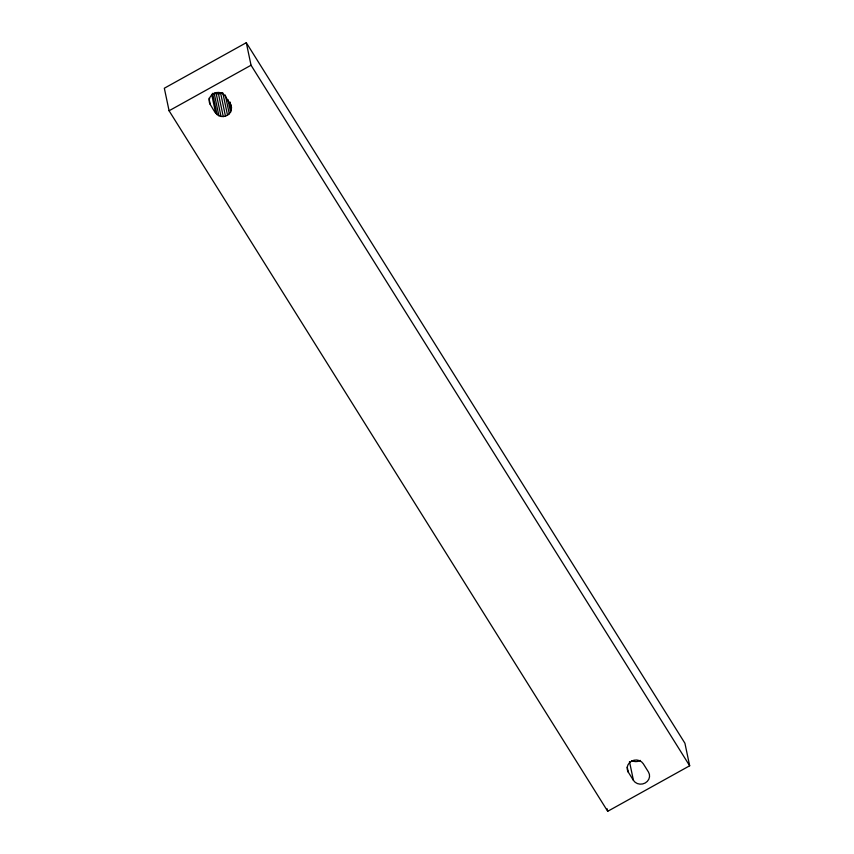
<?xml version="1.0" encoding="UTF-8"?>
<svg xmlns="http://www.w3.org/2000/svg" width="854" height="854" viewBox="0 0 854 854"><rect width="100%" height="100%" fill="white"/><g stroke="black" fill="none" stroke-linecap="round" stroke-linejoin="round"><path stroke-width="1.28" d="M231.381 110.134L231.22 106.013L225.339 96.224A8.668 7.942 -11.9 0 0 213.585 93.545A8.668 7.942 -11.9 0 0 210.265 104.508C213.436 109.28 216.147 117.179 223.257 116.56C226.94 116.304 230.409 113.774 231.381 110.134L229.79 102.629M246.294 42.7L164.331 88.229L169.081 110.764L607.706 811.3L689.669 765.771L684.919 743.236L246.294 42.7L251.044 65.235L689.669 765.771M169.081 110.764L251.044 65.235M218.902 115.77L214.151 93.235L218.507 94.025L222.777 92.691M628.277 772.123L633.433 780.364A8.668 7.942 -11.9 0 0 645.208 782.99A8.668 7.942 -11.9 0 0 648.464 772.027L643.308 763.786A8.668 7.942 -11.9 0 0 631.533 761.16A8.668 7.942 -11.9 0 0 628.277 772.123L627.22 767.116M629.473 761.565L633.433 780.364M607.183 808.791L607.706 811.3M230.804 104.305L231.594 108.063M229.95 101.925L230.473 104.434M227.943 99.587L230.58 112.109M225.317 95.061L229.278 113.849M223.043 93.94L227.527 115.226M220.727 93.609L225.477 116.155M218.507 94.025L223.257 116.56M216.265 93.897L221.015 116.432M212.582 93.332L217.065 114.617M211.675 94.282L215.635 113.059M208.952 98.242L210.265 104.508M640.457 760.434A8.668 7.942 -11.9 0 1 631.821 760.647"/></g></svg>
